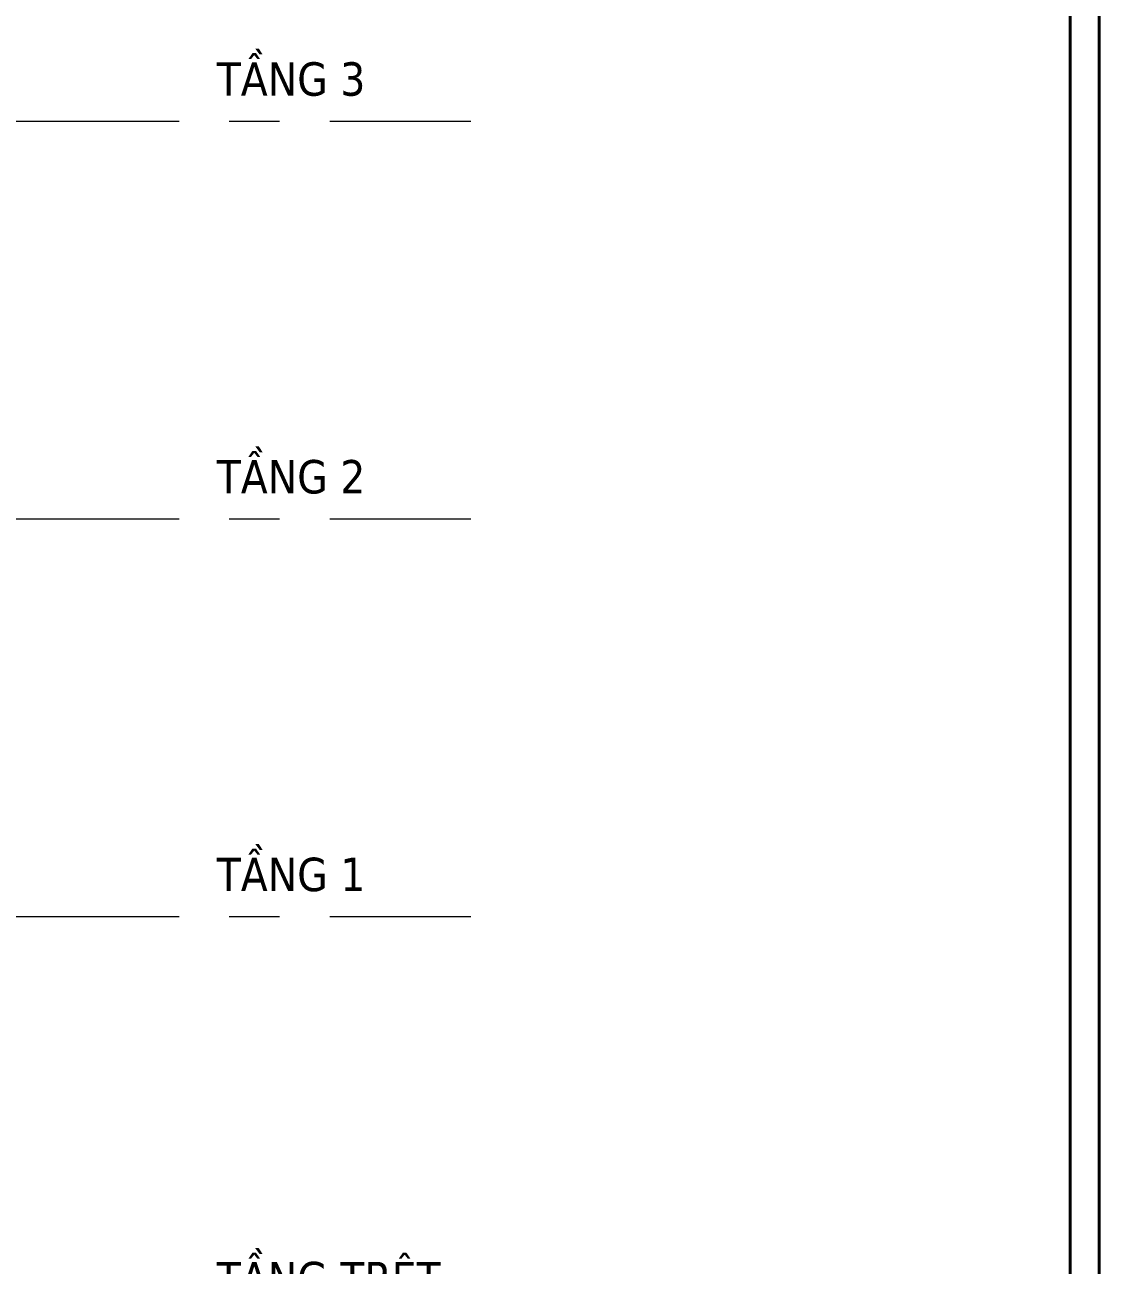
# Model space of a CAD drawing. Header units: inches. Extents: x -30463 to 18, y -115022 to 17.
# Drawn here: x -6864 to -4188, y -10323 to -7232 of the extents above; entities that cross this region are included whole.
import ezdxf

# ---------------------------------------------------------------- set-up
doc = ezdxf.new("R2010")
doc.units = ezdxf.units.IN
doc.header["$MEASUREMENT"] = 0
doc.linetypes.add('CENTER', pattern=[2, 1.25, -0.25, 0.25, -0.25])
doc.layers.add('cat1', color=252, linetype='Continuous', lineweight=40)
doc.layers.add('TRUC', color=252, linetype='CENTER', lineweight=9)
doc.layers.add('TEXT-E', color=30, linetype='Continuous')
doc.styles.add('HP_VIET', font='tahoma.ttf')

# ---------------------------------------------------------------- blocks, each defined once
blk = doc.blocks.new('A$C074D4DC1')
at = {"color": 142, "true_color": 0x00a1d6}
blk.add_line((38459.5, 29901.8), (38459.5, -377.1), dxfattribs=at)
at = {"ltscale": 100}
blk.add_line((38565.5, -377.1), (38565.5, 29901.8), dxfattribs=at)

msp = doc.modelspace()

# ---------------------------------------------------------------- linework, layer by layer
at = {"layer": 'TRUC', "ltscale": 500}
for p, q in [((-28104.7, -7472.1, 107047.7), (-5753.2, -7472.1, 107047.7)), ((-28104.7, -8463, 107047.7), (-5753.2, -8463, 107047.7)), ((-28104.7, -9453.8, 107047.7), (-5753.2, -9453.8, 107047.7))]:
    msp.add_line(p, q, dxfattribs=at)

# ---------------------------------------------------------------- block references
at = {"layer": 'cat1', "xscale": 0.6820248024487114, "yscale": 0.6820248024487114, "zscale": 0.6820248024487114}
msp.add_blockref('A$C074D4DC1', (-30491, -20830.2), dxfattribs=at)

# ---------------------------------------------------------------- texts
at = {"layer": 'TEXT-E', "style": 'HP_VIET'}
for s, p in [('TẦNG 3', (-6386.1, -7409, 107047.7)), ('TẦNG 2', (-6386.1, -8399.9, 107047.7)), ('TẦNG 1', (-6386.1, -9390.7, 107047.7)), ('TẦNG TRỆT', (-6386.1, -10397.6, 107047.7))]:
    msp.add_text(s, height=83.19, dxfattribs=at).set_placement(p)

doc.saveas('drawing.dxf')
